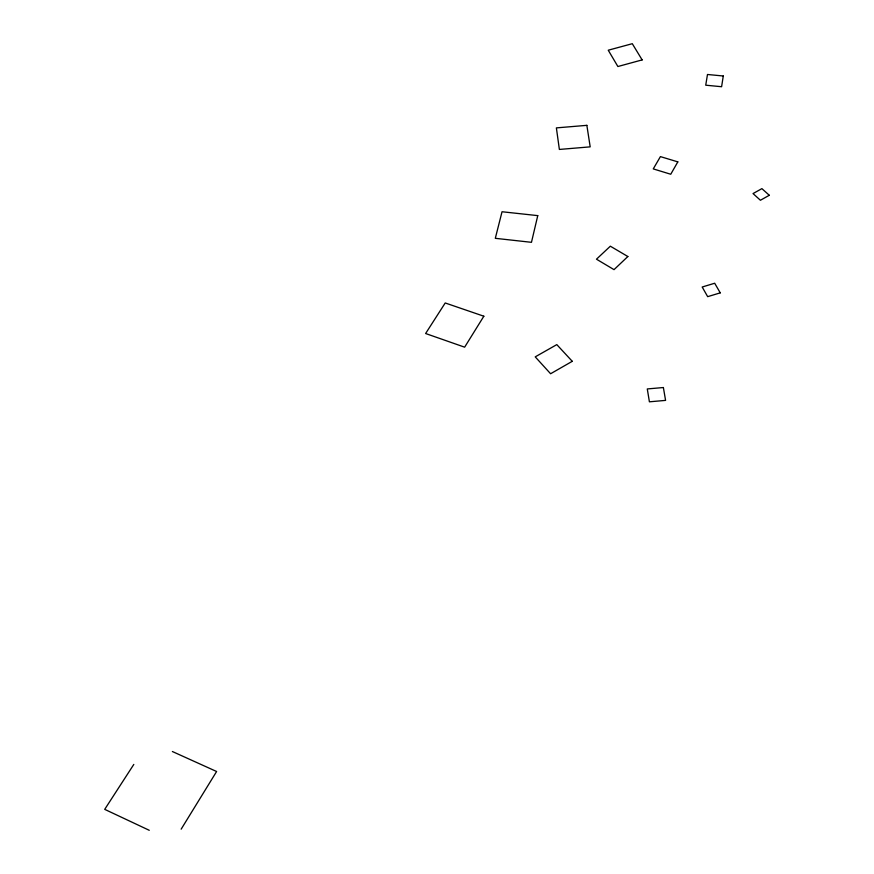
<?xml version="1.0" encoding="UTF-8"?>
<svg xmlns="http://www.w3.org/2000/svg" width="874" height="874" viewBox="0 0 874 874"><rect width="100%" height="100%" fill="white"/><g stroke="black" fill="none" stroke-linecap="round" stroke-linejoin="round"><path stroke-width="1.31" d="M181.158 829.164L216.61 771.502L172.375 751.52M133.809 764.422L104.705 809.357L149.268 830.3M723.279 75.994L721.607 86.723L705.733 85.193L707.481 74.487L723.279 75.994M537.761 215.627L531.468 242.317L495.307 238.318L502.037 211.748L537.761 215.627M677.831 161.876L670.751 174.243L653.26 168.9L660.416 156.61L677.831 161.876M483.846 316.213L464.64 347.175L425.616 333.518L445.216 302.972L483.846 316.213M627.86 256.519L614.029 269.64L596.472 259.196L610.336 246.195L627.86 256.519M572.273 361.312L550.598 373.744L535.227 356.865L556.804 344.618L572.273 361.312M769.295 195.284L760.413 200.255L753.038 193.569L761.899 188.631L769.295 195.284M720.242 292.856L707.678 296.657L702.183 287.011L714.692 283.242L720.242 292.856M642.139 59.902L617.885 66.522L608.238 50.211L632.295 43.7L642.139 59.902M663.377 387.532L647.284 388.941L649.404 401.811L665.584 400.39L663.377 387.532M586.858 125.343L556.377 127.888L559.371 149.443L590.19 146.854L586.858 125.343"/></g></svg>
